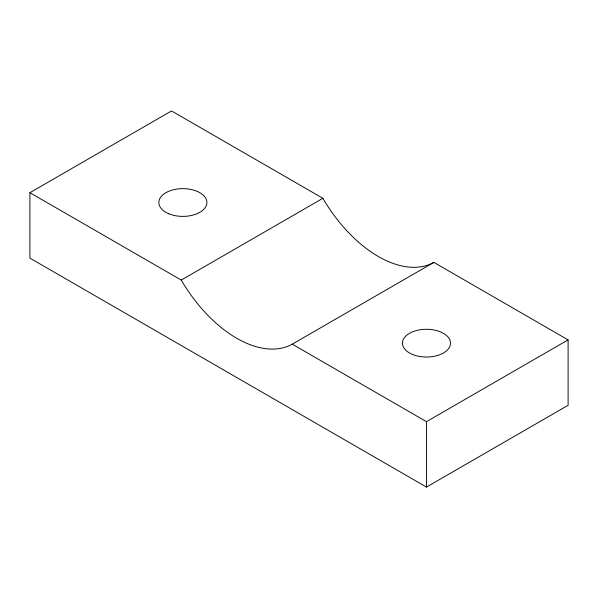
<?xml version="1.0" encoding="UTF-8"?>
<svg xmlns="http://www.w3.org/2000/svg" width="598" height="598" viewBox="0 0 598 598"><rect width="100%" height="100%" fill="white"/><g stroke="black" fill="none" stroke-linecap="round" stroke-linejoin="round"><path stroke-width="0.9" d="M29.9 192.698L171.529 110.929L322.868 198.304A112.17 64.763 60 0 0 433.886 262.395L568.1 339.888L568.1 405.302L426.471 487.071L29.9 258.112L29.9 192.698L181.239 280.073A112.17 64.763 60 0 0 292.258 344.164L426.471 421.657L568.1 339.888M181.239 280.073L322.868 198.304M292.258 344.164L433.886 262.395M426.471 421.657L426.471 487.071M168.756 213.748A24.032 13.874 0 0 0 206.766 203.94A24.032 13.874 0 0 0 173.061 189.843A24.032 13.874 0 0 0 168.756 213.748M412.366 354.39A24.032 13.874 0 0 0 450.376 344.59A24.032 13.874 0 0 0 416.664 330.485A24.032 13.874 0 0 0 412.366 354.39"/></g></svg>
